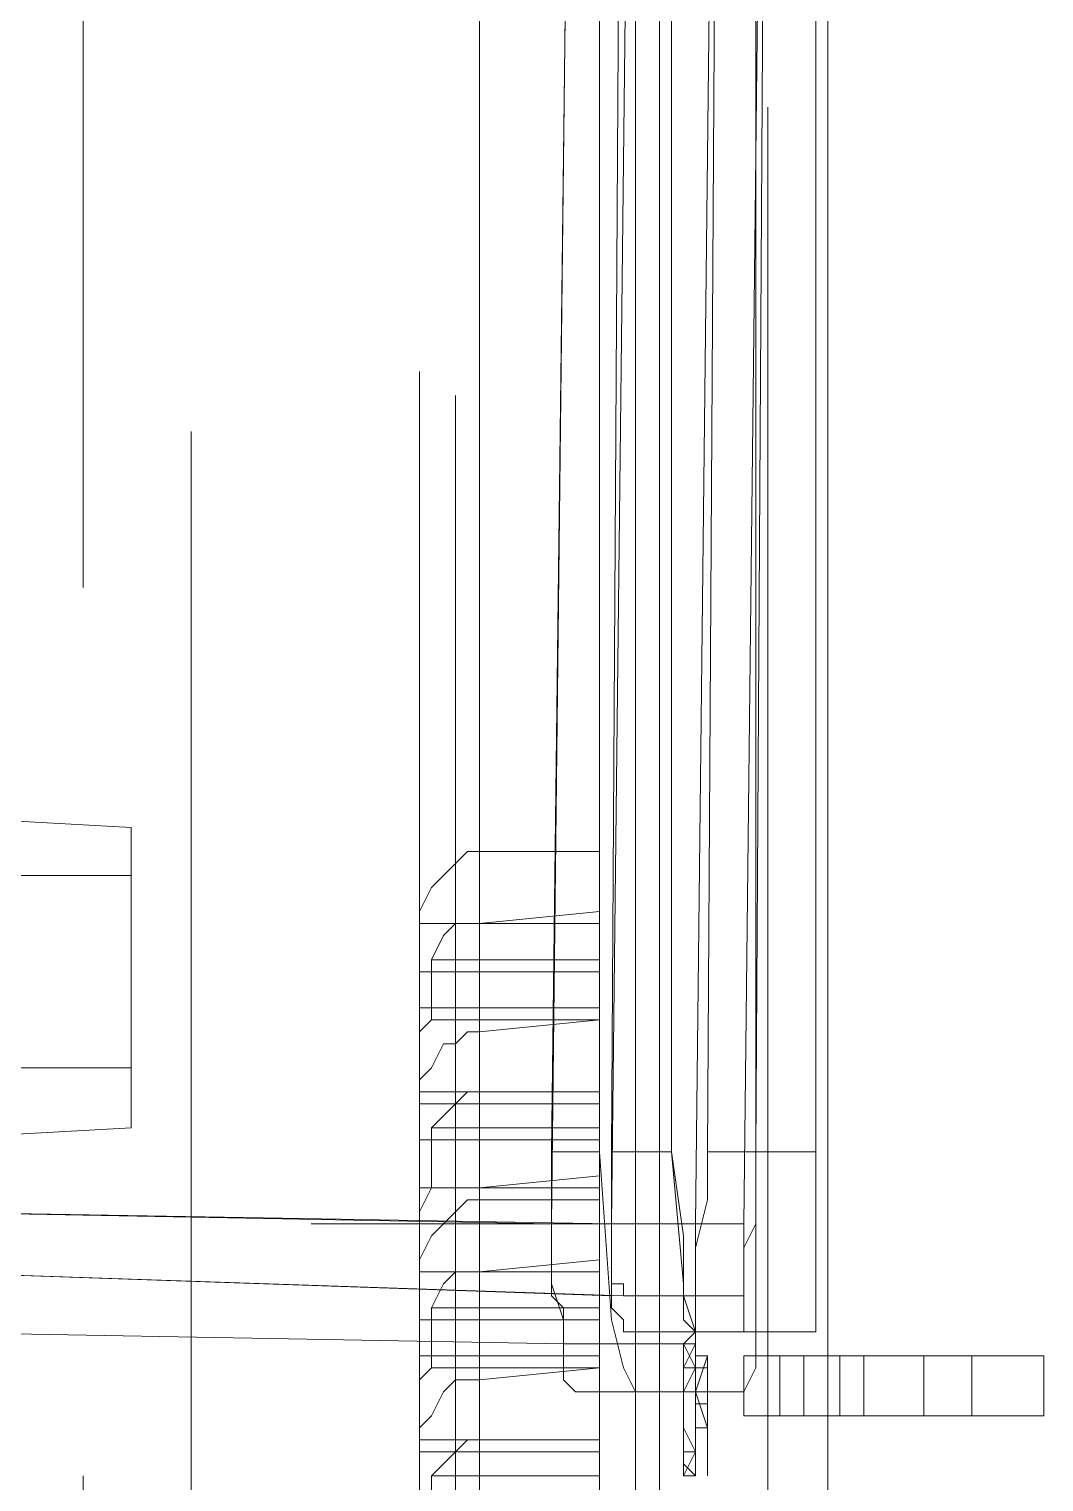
# Model space of a CAD drawing. Header units: millimetres. Extents: x -305 to 1353, y -289 to 1176.
# Drawn here: x -282.9 to -278.16, y 427.23 to 434.03 of the extents above; entities that cross this region are included whole.
import ezdxf

# ---------------------------------------------------------------- set-up
doc = ezdxf.new("R2010")
doc.units = ezdxf.units.MM
doc.header["$MEASUREMENT"] = 0
doc.layers.add('PDF_0', color=7, linetype='Continuous')

msp = doc.modelspace()

# ---------------------------------------------------------------- linework, layer by layer
at = {"layer": 'PDF_0', "lineweight": 18}
for points in [[(-280.7948, 474.5436), (-280.7948, 421.7559), (-280.7948, 421.6998), (-282.9287, 421.6998), (-282.9287, 421.7559), (-282.9287, 423.2722), (-297.5296, 423.2722), (-297.5296, 421.8121), (-297.5296, 421.6998), (-298.0912, 421.6998), (-298.0912, 421.8121), (-298.0912, 427.2593)], [(-279.8401, 472.0727), (-279.8963, 472.0166), (-279.9524, 471.7919), (-279.9524, 471.1181), (-279.9524, 423.1037), (-279.8963, 422.486), (-279.8963, 422.2613), (-279.8401, 422.2052), (-279.1662, 422.2613), (-279.1662, 423.4406), (-279.1662, 424.4515), (-279.1662, 424.6199), (-279.1662, 424.9007), (-279.1662, 425.013), (-279.1662, 424.9007), (-279.1662, 424.6199), (-279.1662, 424.7884), (-279.1662, 424.9007)], [(-279.1662, 427.8209), (-279.1662, 471.6796), (-279.2224, 471.7358)], [(-279.9524, 471.1181), (-280.0647, 471.1181), (-280.0647, 423.1037), (-279.9524, 423.1037)], [(-279.2224, 438.0977), (-279.2224, 438.7154), (-279.2224, 438.8839), (-279.2224, 438.94), (-279.2224, 438.8839), (-279.2224, 438.7154), (-279.2224, 438.0977), (-279.2224, 432.875), (-279.2224, 428.7756), (-279.2224, 428.1578), (-279.2224, 427.9894), (-279.2224, 427.9332), (-279.7839, 427.9332), (-279.8401, 427.9894), (-279.8401, 428.1578), (-279.8963, 428.7756), (-279.8963, 433.9982), (-279.8963, 438.0977), (-279.8401, 438.7154), (-279.8401, 438.8839), (-279.7839, 438.94)], [(-279.447, 438.4346), (-279.5593, 428.4386), (-279.5593, 428.3825), (-279.5593, 428.3263), (-279.5593, 428.2702), (-279.5593, 428.214), (-279.5593, 428.1578), (-279.5593, 428.1017), (-279.8401, 428.1017), (-279.8401, 428.3825), (-279.8963, 428.7756), (-279.8963, 433.9982), (-279.8963, 438.0977)], [(-279.2224, 427.9332), (-279.2224, 427.9894), (-279.2224, 428.1578), (-279.2224, 428.7756), (-279.5032, 428.7756), (-279.5032, 428.6071), (-279.5032, 428.4386), (-279.5593, 428.3263), (-279.5593, 428.1578), (-279.5593, 428.0455), (-279.5593, 427.9894), (-279.5593, 427.9332), (-279.6155, 427.9332), (-279.5593, 427.9332), (-279.5593, 427.9894), (-279.5593, 428.0455), (-279.5593, 428.1578), (-279.5593, 428.3263), (-279.5032, 428.4386), (-279.5032, 428.6071), (-279.5032, 428.7756), (-279.447, 438.0977)], [(-279.2224, 438.0977), (-279.2224, 432.875), (-279.2224, 428.7756)], [(-280.7948, 429.4495), (-280.2332, 429.4495), (-280.2332, 429.0564), (-280.7948, 429.0564)], [(-280.2332, 429.3933), (-280.7948, 429.3933)], [(-280.2332, 428.6071), (-280.7948, 428.6071), (-280.2332, 428.6633), (-280.2332, 428.2702), (-280.7948, 428.214)], [(-280.7948, 427.8209), (-280.2332, 427.8209), (-280.2332, 427.4278), (-280.7948, 427.4278)], [(-279.2785, 427.5401), (-278.717, 427.5401), (-278.1554, 427.5401), (-278.1554, 427.8209), (-278.717, 427.8209), (-279.2785, 427.8209)], [(-278.717, 427.8209), (-278.717, 427.5401)], [(-280.2332, 427.7647), (-280.7948, 427.7647)], [(-279.1662, 424.9569), (-279.1662, 425.013), (-279.1662, 427.5401)]]:
    msp.add_lwpolyline(points, dxfattribs=at)
at = {"layer": 'PDF_0', "lineweight": 0}
for points in [[(-279.7839, 440.1755), (-279.8963, 440.1755), (-279.9524, 440.1755), (-280.0086, 440.1755), (-280.0086, 439.5577), (-280.0086, 439.2208), (-280.0647, 439.2208), (-280.1209, 439.1085), (-280.177, 438.8839), (-280.2332, 438.0977), (-280.2332, 432.875), (-280.2332, 428.7756), (-280.177, 427.9894), (-280.1209, 427.7647), (-280.0647, 427.6524), (-279.5593, 427.6524), (-279.5032, 427.7647), (-279.5032, 427.9894), (-279.5032, 428.7756), (-279.5032, 433.9982), (-279.5032, 438.0977)], [(-282.648, 439.7824), (-282.648, 431.415)], [(-279.7839, 427.8771), (-279.7839, 427.7647), (-279.7839, 427.5401), (-279.7839, 427.3716), (-279.8401, 427.2593), (-279.7839, 427.2593), (-279.7839, 427.3716), (-279.7839, 427.5401), (-279.7839, 427.7647), (-279.7839, 427.8771), (-279.8401, 427.8771), (-279.8401, 427.8209), (-279.8401, 427.8771), (-279.7839, 427.9332), (-279.7839, 428.0455), (-279.7839, 428.1017), (-279.7839, 428.214), (-279.7839, 428.3263), (-279.7839, 428.4386), (-279.6716, 438.4346), (-280.3455, 438.3784)], [(-280.4578, 428.4386), (-279.7839, 428.4386), (-280.4578, 428.4386), (-283.4903, 428.4948), (-283.4903, 428.1017), (-283.4903, 427.9894), (-283.4903, 427.9332), (-280.4017, 427.8771), (-280.4017, 427.9332), (-280.4017, 427.9894), (-280.4017, 428.0455), (-280.4578, 428.1017), (-280.4578, 428.214), (-280.4578, 428.3263), (-280.4578, 428.4386), (-280.3455, 438.3784)], [(-280.1209, 438.0977), (-280.177, 428.7756), (-280.177, 428.6071), (-280.177, 428.4386), (-280.177, 428.3263), (-280.177, 428.1578), (-280.177, 428.0455), (-280.1209, 427.9894), (-280.1209, 427.9332), (-279.7839, 427.9332), (-279.8401, 428.1017), (-280.1209, 428.1017), (-280.1209, 428.1578), (-280.177, 428.1578), (-280.177, 428.214), (-280.177, 428.2702), (-280.177, 428.3263), (-280.177, 428.3825), (-280.177, 428.4386), (-280.0647, 438.3784)], [(-280.2332, 428.7756), (-280.4578, 428.7756), (-280.4578, 428.5509), (-280.4578, 428.3263), (-280.4578, 428.1578), (-280.4017, 427.9894), (-280.4017, 427.8771), (-280.4017, 427.7647), (-280.4017, 427.7086), (-280.3455, 427.6524), (-280.4017, 427.7086), (-280.4017, 427.7647), (-280.4017, 427.8771), (-280.4017, 427.9894), (-280.4578, 428.1578), (-280.4578, 428.3263), (-280.4578, 428.5509), (-280.4578, 428.7756), (-280.3455, 438.0977)], [(-280.2332, 438.0977), (-280.2332, 432.875), (-280.2332, 428.7756), (-280.177, 427.9894), (-280.1209, 427.7647), (-280.0647, 427.6524), (-280.3455, 427.6524)], [(-279.5032, 438.0977), (-279.5032, 433.9982), (-279.5032, 428.7756), (-279.7278, 428.7756), (-279.6716, 438.0977)], [(-280.2332, 436.9745), (-280.2332, 437.143), (-280.2332, 437.3676), (-280.2332, 437.4238), (-280.7948, 437.3676), (-280.7948, 430.1795), (-280.8509, 430.1795), (-280.9071, 430.1233), (-280.9632, 430.0672), (-281.0194, 430.011), (-281.0756, 429.8987), (-281.0756, 429.8426)], [(-279.447, 425.0692), (-279.447, 433.6612)], [(-280.2332, 432.5381), (-280.2332, 423.1037)], [(-283.4342, 428.214), (-280.177, 428.1017), (-283.4342, 428.214), (-280.1209, 428.1017), (-283.4342, 428.214), (-283.4342, 428.4948), (-283.4342, 430.8534), (-283.6026, 430.8534), (-283.6026, 432.4258)], [(-281.0756, 432.4258), (-281.0756, 422.3737), (-282.648, 422.3175)], [(-280.9071, 432.3135), (-280.9071, 422.2613), (-280.9071, 422.149), (-280.9071, 422.0929), (-282.648, 422.0367), (-280.7948, 421.9806)], [(-282.1425, 432.145), (-282.1425, 423.3283), (-282.1425, 422.3737), (-282.648, 422.3737)], [(-282.4233, 430.2918), (-283.4342, 430.348), (-283.4342, 428.8317), (-282.4233, 428.8879)], [(-280.7948, 430.1795), (-280.2332, 430.1795), (-280.2332, 429.8426)], [(-280.7948, 429.8426), (-280.2332, 429.8987)], [(-280.2332, 429.6179), (-280.2332, 429.8426), (-281.0756, 429.8426), (-281.0756, 429.6179)], [(-281.0194, 429.3933), (-281.0194, 429.6741), (-280.9632, 429.7864), (-280.9071, 429.8426), (-280.8509, 429.8426), (-280.7948, 429.8426), (-280.7948, 429.3371)], [(-280.2332, 429.6741), (-281.0194, 429.6741)], [(-280.7948, 429.4495), (-281.0756, 429.4495), (-281.0756, 429.5056), (-281.0756, 429.6179), (-280.2332, 429.6179), (-280.2332, 429.4495)], [(-280.7948, 429.3933), (-281.0194, 429.3933), (-281.0756, 429.3371), (-281.0756, 429.2248), (-281.0756, 429.1125), (-281.0756, 429.0564), (-280.7948, 429.0564), (-280.2332, 429.0564), (-280.2332, 429.0002), (-281.0756, 429.0002), (-281.0756, 428.8317), (-281.0756, 428.7194), (-281.0756, 428.6071), (-280.7948, 428.6071), (-281.0194, 428.6071)], [(-280.2332, 429.3933), (-280.7948, 429.3371), (-280.8509, 429.3371), (-280.9071, 429.281), (-280.9632, 429.281), (-281.0194, 429.1687), (-281.0756, 429.1125), (-281.0756, 429.0002)], [(-281.0194, 428.8879), (-280.9632, 428.944), (-280.9071, 429.0002), (-280.8509, 429.0564), (-280.7948, 429.0564), (-280.7948, 428.5509)], [(-280.2332, 429.0002), (-280.2332, 428.8317), (-281.0756, 428.8317)], [(-281.0756, 428.214), (-281.0756, 428.3263), (-281.0756, 428.4386), (-281.0756, 428.4948), (-281.0194, 428.6071), (-281.0194, 428.8879), (-280.2332, 428.8879)], [(-280.2332, 428.8317), (-280.2332, 428.6633)], [(-280.1209, 427.9332), (-280.1209, 427.9894), (-280.177, 428.0455), (-280.177, 428.1578), (-280.177, 428.3263), (-280.177, 428.4386), (-280.177, 428.6071), (-280.177, 428.7756), (-279.8963, 428.7756)], [(-279.5593, 427.6524), (-279.5032, 427.7647), (-279.5032, 427.9894), (-279.5032, 428.7756)], [(-280.2332, 428.5509), (-280.7948, 428.5509), (-280.8509, 428.5509), (-280.9071, 428.4948), (-280.9632, 428.4386), (-281.0194, 428.3825), (-281.0756, 428.2702), (-281.0756, 428.214), (-281.0756, 427.9894), (-281.0756, 427.9332), (-281.0756, 427.8209), (-280.7948, 427.8209)], [(-279.7839, 427.3716), (-279.8401, 427.484), (-279.7839, 427.3716), (-279.8401, 427.3716), (-279.8401, 427.484), (-279.8401, 427.3155), (-279.7839, 427.2593), (-279.7839, 427.3716), (-279.7839, 427.5401), (-279.7839, 427.7647), (-279.8401, 427.8771), (-280.4017, 427.8771), (-283.4903, 427.9332), (-283.6588, 427.9894), (-283.7149, 428.1578), (-283.6588, 428.0455), (-283.7149, 428.1578), (-283.7149, 428.4948), (-283.6588, 428.4948), (-283.4903, 428.4948), (-283.4903, 428.1578), (-283.4903, 427.9894), (-283.4903, 427.9332), (-283.6026, 427.9894)], [(-281.0194, 427.7647), (-281.0194, 428.0455), (-280.9632, 428.1578), (-280.9071, 428.214), (-280.8509, 428.214), (-280.7948, 428.214), (-280.2332, 428.2702), (-280.2332, 428.214), (-281.0756, 428.214), (-280.7948, 428.214), (-280.7948, 427.7086)], [(-280.2332, 428.214), (-280.2332, 427.9894), (-281.0756, 427.9894)], [(-280.2332, 428.0455), (-281.0194, 428.0455)], [(-280.2332, 427.9894), (-280.2332, 427.8209)], [(-280.4017, 427.8771), (-280.4017, 427.8771)], [(-280.4017, 427.8771), (-280.4017, 427.8771)], [(-279.8401, 427.3716), (-279.8401, 427.484), (-279.8401, 427.3155), (-279.8401, 427.2593), (-279.7839, 427.3716), (-279.7839, 427.5401), (-279.7839, 427.7647), (-279.8401, 427.8771)], [(-279.8401, 427.8209), (-279.8401, 427.8209)], [(-279.8401, 427.8209), (-279.8401, 427.7086)], [(-279.8401, 427.8209), (-279.8401, 427.7086)], [(-279.7278, 427.484), (-279.7278, 427.2593), (-279.7278, 427.484), (-279.7839, 427.484), (-279.7839, 427.6524), (-279.7278, 427.8209), (-279.7278, 427.2593), (-279.7278, 427.8209), (-279.7839, 427.8209), (-279.7278, 427.8209), (-279.7839, 427.8209)], [(-279.7278, 427.8209), (-279.7839, 427.6524), (-279.7839, 427.484)], [(-279.7278, 427.8209), (-279.7278, 427.8209)], [(-279.1662, 427.5401), (-279.1662, 427.8209)], [(-279.1101, 427.8209), (-279.1101, 427.5401)], [(-278.9977, 427.8209), (-278.9977, 427.5401)], [(-278.717, 427.8209), (-278.717, 427.5401)], [(-278.4923, 427.5401), (-278.4923, 427.8209)], [(-280.7948, 427.7647), (-281.0194, 427.7647), (-281.0756, 427.7086), (-281.0756, 427.5963), (-281.0756, 427.484), (-281.0756, 427.4278), (-280.7948, 427.4278), (-280.2332, 427.4278), (-280.2332, 427.3716), (-280.2332, 427.2032), (-280.2332, 427.0347)], [(-280.2332, 427.7647), (-280.7948, 427.7086), (-280.8509, 427.7086), (-280.9071, 427.7086), (-280.9632, 427.6524), (-281.0194, 427.5401), (-281.0756, 427.484), (-281.0756, 427.3716), (-280.2332, 427.3716)], [(-279.8401, 427.7647), (-279.7839, 427.7647), (-279.7839, 427.7086), (-279.7839, 427.5963), (-279.7839, 427.4278), (-279.7839, 427.3716), (-279.7839, 427.4278), (-279.7839, 427.5963), (-279.7278, 427.5963), (-279.7839, 427.5963), (-279.7839, 427.6524), (-279.7278, 427.484), (-279.7839, 427.6524), (-279.7278, 427.6524), (-279.7278, 427.5963), (-279.7278, 427.7647), (-279.7278, 427.6524), (-279.7278, 427.7647), (-279.7839, 427.7647), (-279.7278, 427.7647)], [(-279.8401, 427.6524), (-279.7839, 427.7647)], [(-279.8401, 427.6524), (-279.7839, 427.7647)], [(-279.7278, 427.6524), (-279.7278, 427.5963), (-279.7278, 427.7647), (-279.7839, 427.7647), (-279.7839, 427.7086), (-279.7839, 427.5963), (-279.7839, 427.6524)], [(-279.7278, 427.7647), (-279.7278, 427.7647)], [(-279.7278, 427.7647), (-279.7278, 427.7647)], [(-279.7278, 427.7647), (-279.7278, 427.7647)], [(-279.8401, 427.7086), (-279.8401, 427.6524)], [(-279.8401, 427.6524), (-279.8401, 427.7086)], [(-279.8401, 427.6524), (-279.8401, 427.6524)], [(-279.7278, 427.5963), (-279.7278, 427.5963)], [(-279.8401, 427.484), (-279.8401, 427.484)], [(-279.7839, 427.2593), (-279.8401, 427.3155), (-279.8401, 427.484), (-279.8401, 427.3155), (-279.8401, 427.2593)], [(-279.8401, 427.484), (-279.8401, 427.484)], [(-279.7278, 427.484), (-279.7278, 427.484)], [(-279.7278, 427.484), (-279.7278, 427.484)], [(-280.2332, 426.9224), (-280.7948, 426.9224), (-280.8509, 426.9224), (-280.9071, 426.8662), (-280.9632, 426.8101), (-281.0194, 426.7539), (-281.0756, 426.6416), (-281.0756, 426.5854), (-281.0756, 426.6978), (-281.0756, 426.8101), (-281.0756, 426.8662), (-281.0194, 426.9785), (-281.0194, 427.2593), (-280.9632, 427.3155), (-280.9071, 427.3716), (-280.8509, 427.4278), (-280.7948, 427.4278), (-280.7948, 426.9224)], [(-281.0756, 427.3716), (-281.0756, 427.2032)], [(-282.648, 427.2593), (-282.648, 422.0367)], [(-280.2332, 427.2593), (-281.0194, 427.2593)], [(-279.7278, 427.2593), (-279.7278, 427.2593)], [(-279.7278, 427.2593), (-279.7278, 427.2593)], [(-279.7278, 427.2593), (-279.7278, 427.2593)]]:
    msp.add_lwpolyline(points, dxfattribs=at)
for points in [[(-282.4233, 430.2918), (-282.4233, 428.8879)], [(-282.4233, 429.1687), (-283.4342, 429.1687), (-283.4342, 430.0672), (-282.4233, 430.0672)], [(-279.7278, 428.7756), (-279.7278, 428.5509), (-279.7839, 428.3263), (-279.7839, 428.1578), (-279.7839, 427.9894), (-279.7839, 427.8771), (-279.8401, 427.7647), (-279.8401, 427.7086), (-279.8401, 427.6524), (-279.8401, 427.7086), (-279.8401, 427.7647), (-279.7839, 427.8771), (-279.7839, 427.9894), (-279.7839, 428.1578), (-279.7839, 428.3263), (-279.7278, 428.5509)], [(-280.177, 428.4386), (-283.4342, 428.4948)], [(-281.581, 428.4386), (-279.8963, 428.4386)], [(-279.7839, 427.6524), (-279.7839, 427.8209)], [(-279.3908, 427.5401), (-279.3908, 427.8209)], [(-279.8401, 427.3716), (-279.8401, 427.4278), (-279.8401, 427.5963), (-279.8401, 427.7086), (-279.8401, 427.7647), (-279.8401, 427.7086), (-279.8401, 427.5963), (-279.8401, 427.4278)], [(-279.7839, 427.7647), (-279.7839, 427.6524)], [(-279.7278, 427.484), (-279.7839, 427.484)]]:
    msp.add_lwpolyline(points, close=True, dxfattribs=at)
at = {"layer": 'PDF_0', "lineweight": 18}
for points in [[(-279.8963, 428.4386), (-279.5593, 428.4386)], [(-279.5593, 427.5401), (-279.2785, 427.5401), (-279.2785, 427.8209), (-279.5593, 427.8209)], [(-278.1554, 427.5401), (-278.1554, 427.8209)]]:
    msp.add_lwpolyline(points, close=True, dxfattribs=at)

doc.saveas('drawing.dxf')
